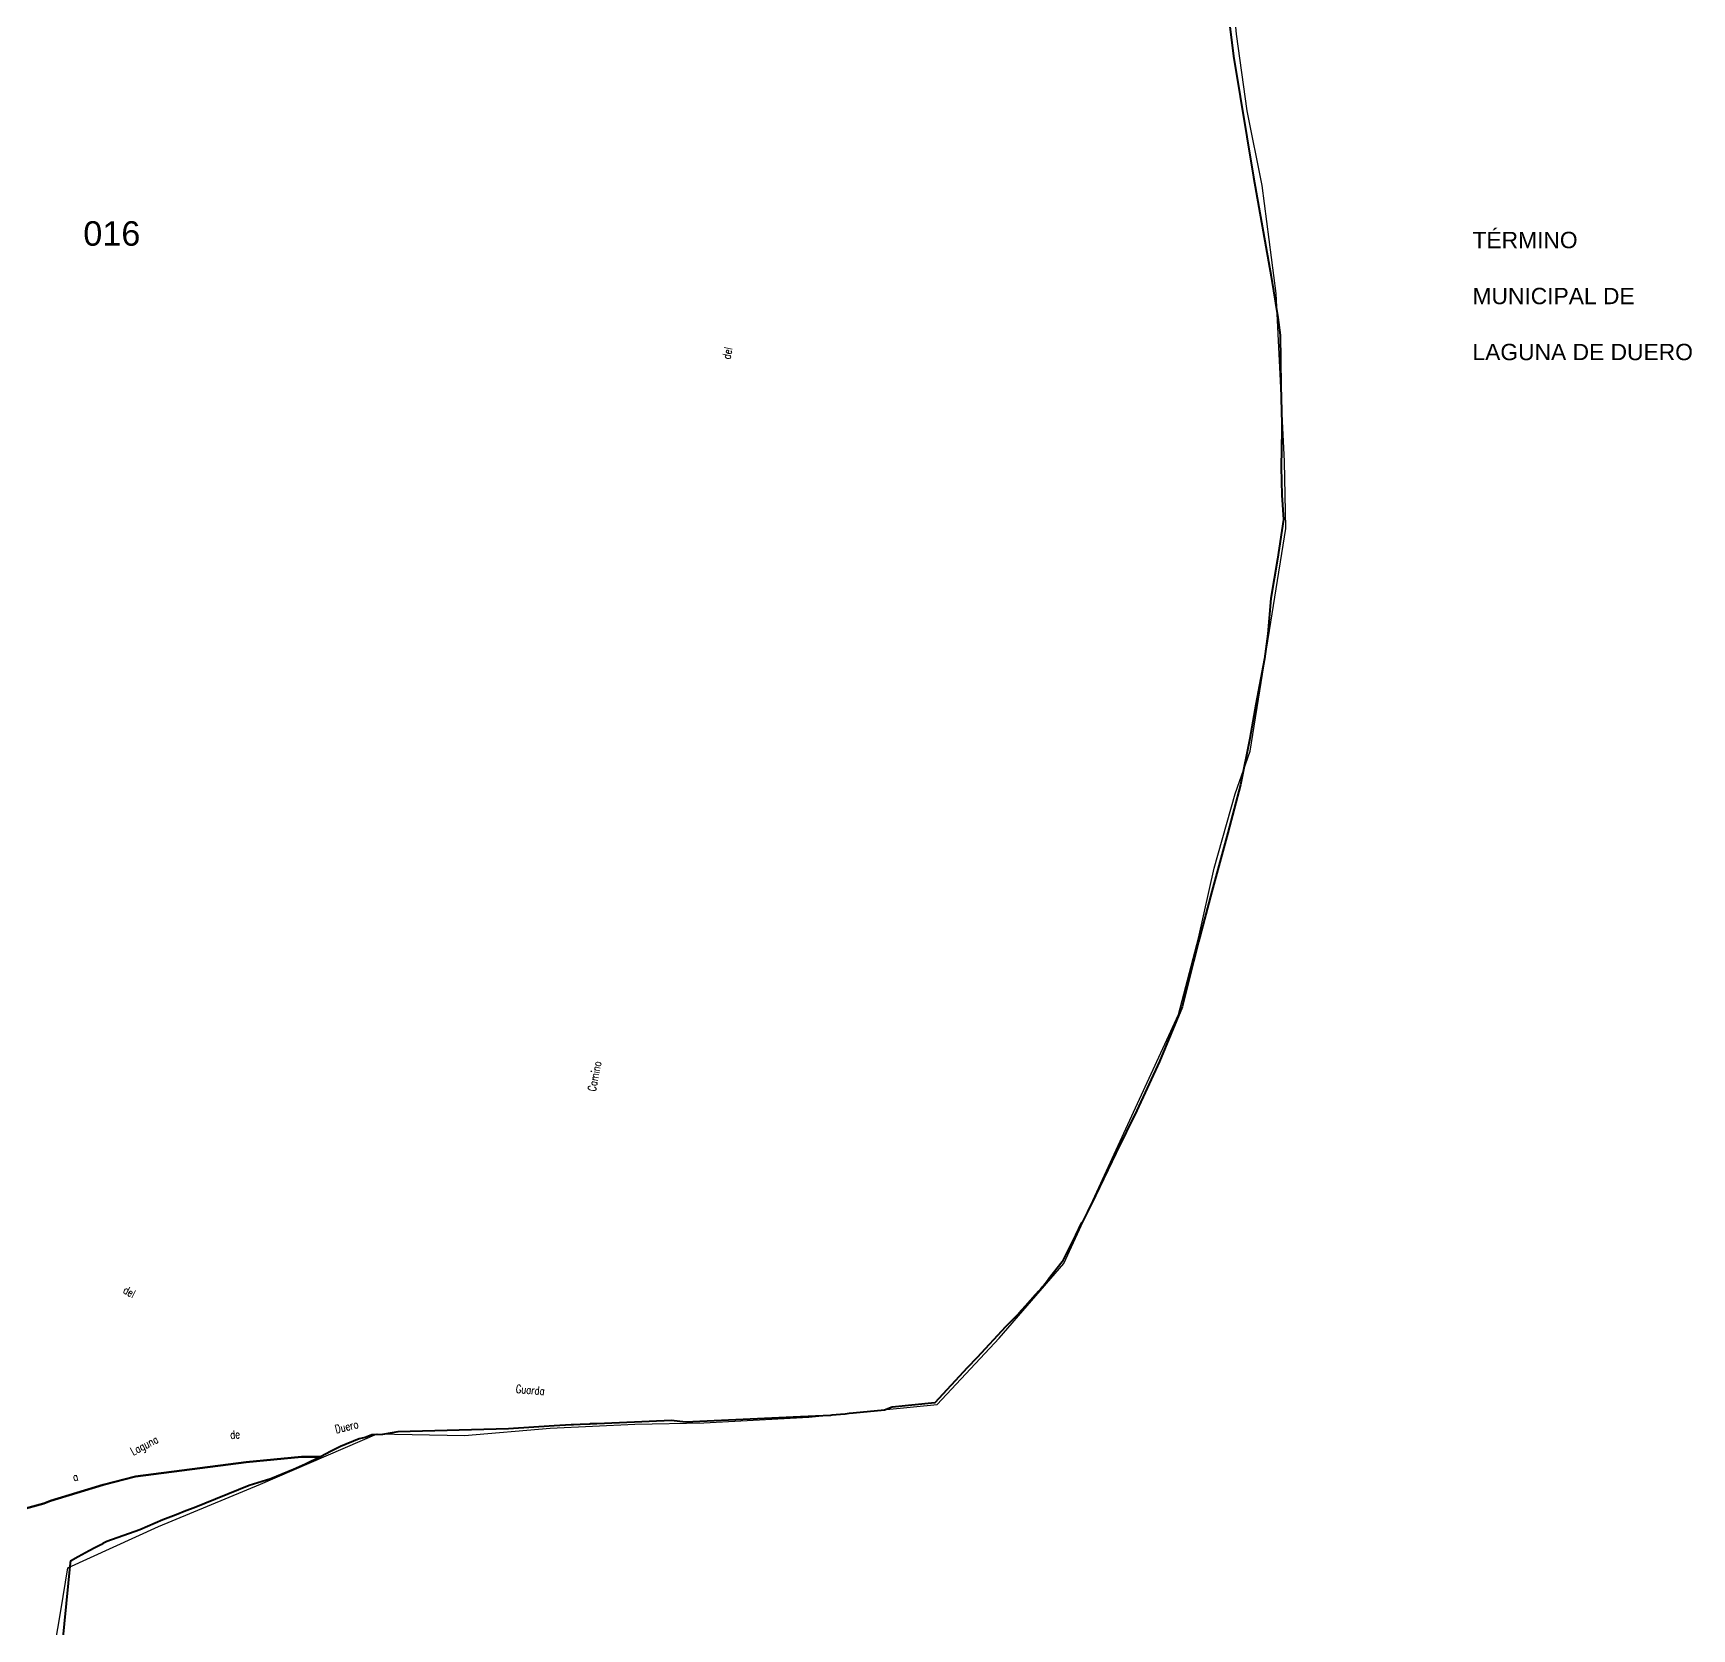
# Model space of a CAD drawing. Header units: metres. Extents: x 339638 to 364279, y 4598373 to 4630956.
# Drawn here: x 352020 to 354052, y 4601787 to 4603742 of the extents above; entities that cross this region are included whole.
import ezdxf
from ezdxf.enums import TextEntityAlignment as Align

# ---------------------------------------------------------------- set-up
doc = ezdxf.new("R2010")
doc.units = ezdxf.units.M
for name, color, linetype, lineweight in [('caminos', 1, 'Continuous', 0), ('poligonos_rusticos', 42, 'Continuous', 40), ('termino', 6, 'Continuous', 25), ('terminos_txt', 7, 'Continuous', 0)]:
    doc.layers.add(name, color=color, linetype=linetype, lineweight=lineweight)
doc.layers.add('poligonos_rustico_txt', color=7, linetype='Continuous')
doc.styles.add('Arial', font='arial.ttf')
doc.styles.add('caminos', font='simplex.shx', dxfattribs={"width": 0.75})
doc.styles.add('resto', font='arial.ttf')

msp = doc.modelspace()

# ---------------------------------------------------------------- linework, layer by layer
at = {"layer": 'poligonos_rusticos'}
for points in [[(353464.4, 4603927.6), (353490.7, 4603713.8), (353515.3, 4603565.5), (353537, 4603443.8), (353545, 4603393.7), (353548.1, 4603372.1), (353548.8, 4603310.1), (353550, 4603263.1), (353550.2, 4603255.4), (353549.3, 4603210.4), (353550.2, 4603176), (353552.1, 4603145.9), (353544.6, 4603097.4), (353536.8, 4603049.5), (353532.9, 4603005.9), (353528.8, 4602975.4), (353518.1, 4602919.6), (353510.7, 4602877.7), (353499.5, 4602820.9), (353483.8, 4602762.2), (353464.4, 4602690.5), (353448.1, 4602628.5), (353435.7, 4602580.5), (353428, 4602548.9), (353400.2, 4602482), (353372.5, 4602422), (353346.9, 4602369.8), (353321.8, 4602317.8), (353311.9, 4602297.8), (353305.9, 4602285.6), (353304.4, 4602284.1), (353304.4, 4602283.9), (353297.2, 4602269.5), (353281, 4602236.5), (353264.3, 4602215.3), (353263.9, 4602214.7), (353261.6, 4602211.7), (353260.1, 4602209.9), (353258.2, 4602207.4), (353256.6, 4602205.7), (353253.8, 4602202.5), (353250.9, 4602199.4), (353250.2, 4602198.5), (353248, 4602196.1), (353235.7, 4602182.3), (353227.5, 4602173.2), (353227.3, 4602173), (353225.2, 4602170.7), (353220.4, 4602165.8), (353211.5, 4602157), (353176.8, 4602119.4), (353164.6, 4602106.7), (353125.1, 4602063.8), (353072.8, 4602058.6), (353063.1, 4602055), (353024.8, 4602051.2), (353020.1, 4602050.7), (353015.1, 4602050.2), (353009.3, 4602049.7), (352998.9, 4602048.6), (352996.9, 4602048.5), (352960.5, 4602046.9), (352819.5, 4602040.4), (352802.4, 4602042.3), (352738.4, 4602039.5), (352710.7, 4602038.3), (352707.7, 4602038.2), (352705.9, 4602038.1), (352703.1, 4602038), (352702.3, 4602037.9), (352690.3, 4602037.4), (352682, 4602037), (352679.3, 4602036.9), (352658.3, 4602035.6), (352602.5, 4602032), (352466.9, 4602028.3), (352448, 4602025), (352434.9, 4602024.7), (352427.1, 4602021.4), (352419.4, 4602020), (352396.5, 4602010.3), (352385.3, 4602004.6), (352372, 4601997.8), (352349, 4601997.7), (352281.1, 4601991.3), (352145.5, 4601973.7), (352105.7, 4601963.6), (352041.2, 4601943.7), (352033.3, 4601940.7), (351802.7, 4601877.6)], [(351802.7, 4601877.6), (352033.3, 4601940.7), (352041.2, 4601943.7), (352105.7, 4601963.6), (352145.5, 4601973.7), (352281.1, 4601991.3), (352349, 4601997.7), (352372, 4601997.8), (352354, 4601988.6), (352339.1, 4601982.3), (352311.5, 4601970.7), (352284.7, 4601962.8), (352217.4, 4601935.4), (352207.3, 4601931.5), (352195.5, 4601926.5), (352179, 4601920.6), (352150.7, 4601908.4), (352110.5, 4601894), (352105.5, 4601891.4), (352103.7, 4601890.4), (352103, 4601890), (352095.8, 4601886.1), (352088.9, 4601882.4), (352075.3, 4601875.1), (352065.9, 4601870.1), (352065.6, 4601867.7), (352053.1, 4601743.2)]]:
    msp.add_lwpolyline(points, dxfattribs=at)
at = {"layer": 'termino'}
msp.add_lwpolyline([(352042.6, 4601741.6), (352053.9, 4601809.2), (352062.7, 4601861.9), (352173.6, 4601912.5), (352298.5, 4601964.4), (352441.8, 4602025.9), (352548.7, 4602023.7), (352653.5, 4602032.7), (352757.5, 4602037.9), (352841.9, 4602039.6), (352970.6, 4602046.4), (353127.6, 4602061.8), (353203.7, 4602143.1), (353282.8, 4602234.5), (353387.5, 4602461.7), (353423.3, 4602539.7), (353448.1, 4602633.3), (353467.3, 4602718.8), (353493.1, 4602810.1), (353511.3, 4602862.4), (353555.1, 4603134.9), (353553.3, 4603217.1), (353543, 4603423), (353526.1, 4603555.3), (353507.7, 4603646.8), (353494.7, 4603740.5), (353483, 4603868.5)], dxfattribs=at)

# ---------------------------------------------------------------- texts
at = {"layer": 'caminos', "style": 'caminos', "width": 0.75}
for s, rotation, p in [('del', 78.2096, (352877, 4603341.2)), ('Camino', 78.8077, (352712.2, 4602444.2)), ('del', -28.8754, (352127.9, 4602196.4)), ('Guarda', -4.6414, (352610.9, 4602073.2)), ('Duero', 13.5572, (352392, 4602023.6)), ('Laguna', 27.7678, (352144.1, 4601996.5)), ('de', 3.6677, (352262, 4602016.8)), ('a', 13.8496, (352070.7, 4601964.8))]:
    msp.add_text(s, height=10, rotation=rotation, dxfattribs=at).set_placement(p, align=Align.BOTTOM_LEFT)
at = {"layer": 'poligonos_rustico_txt', "style": 'Arial'}
msp.add_text('016', height=30, dxfattribs=at).set_placement((352116.5, 4603472.5), align=Align.BOTTOM_CENTER)
at = {"layer": 'terminos_txt', "style": 'resto'}
for s, p in [('TÉRMINO', (353783.7, 4603478.5)), ('MUNICIPAL DE', (353783.7, 4603409.9)), ('LAGUNA DE DUERO', (353783.7, 4603341.3))]:
    msp.add_text(s, height=20, dxfattribs=at).set_placement(p)

doc.saveas('drawing.dxf')
